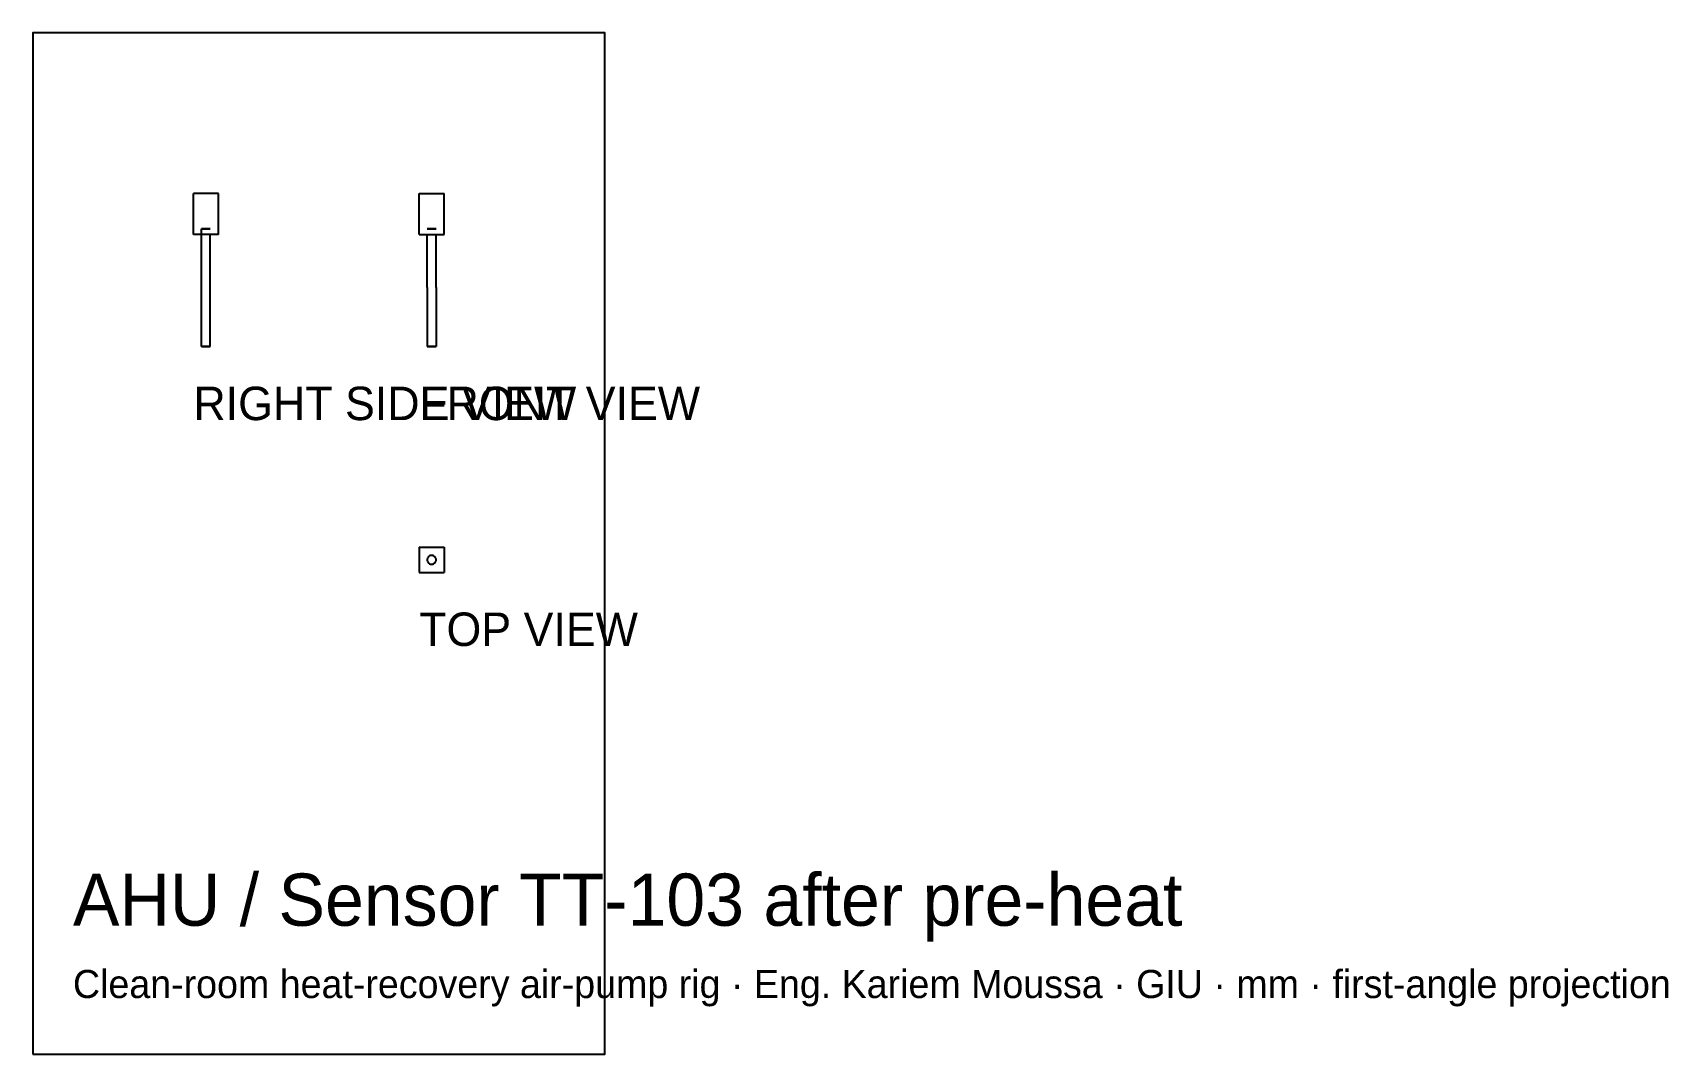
# Model space of a CAD drawing. Header units: millimetres. Extents: x -240 to -118, y -9 to 67.
import ezdxf

# ---------------------------------------------------------------- set-up
doc = ezdxf.new("R2010")
doc.units = ezdxf.units.MM
for name, color, linetype in [('BORDER', 7, 'Continuous'), ('HIDDEN', 8, 'Continuous'), ('TEXT', 5, 'Continuous'), ('VISIBLE', 7, 'Continuous')]:
    doc.layers.add(name, color=color, linetype=linetype)

msp = doc.modelspace()

# ---------------------------------------------------------------- linework, layer by layer
at = {"layer": 'BORDER'}
msp.add_lwpolyline([(-239.95, -9.34), (-197.21, -9.34), (-197.21, 66.97), (-239.95, 66.97)], close=True, dxfattribs=at)
at = {"layer": 'HIDDEN'}
for points in [[(-226.08, 54.97), (-227.95, 54.97)], [(-227.95, 51.89), (-227.95, 54.97)], [(-226.08, 51.89), (-226.08, 54.97)], [(-211.08, 54.97), (-209.21, 54.97)], [(-211.08, 51.89), (-211.08, 54.97)], [(-209.21, 51.89), (-209.21, 54.97)], [(-226.08, 51.89), (-227.95, 51.89)], [(-227.35, 51.89), (-227.35, 52.33)], [(-227.34, 52.33), (-227.35, 52.33)], [(-227.35, 52.33), (-227.34, 52.33)], [(-227.31, 52.33), (-227.34, 52.33)], [(-227.34, 52.33), (-227.31, 52.33)], [(-227.27, 52.33), (-227.31, 52.33)], [(-227.31, 52.33), (-227.27, 52.33)], [(-227.21, 52.33), (-227.27, 52.33)], [(-227.27, 52.33), (-227.21, 52.33)], [(-227.14, 52.33), (-227.21, 52.33)], [(-227.21, 52.33), (-227.14, 52.33)], [(-227.06, 52.33), (-227.14, 52.33)], [(-227.14, 52.33), (-227.06, 52.33)], [(-226.98, 52.33), (-227.06, 52.33)], [(-227.06, 52.33), (-226.98, 52.33)], [(-226.9, 52.33), (-226.98, 52.33)], [(-226.98, 52.33), (-226.9, 52.33)], [(-226.83, 52.33), (-226.9, 52.33)], [(-226.9, 52.33), (-226.83, 52.33)], [(-226.77, 52.33), (-226.83, 52.33)], [(-226.83, 52.33), (-226.77, 52.33)], [(-226.73, 52.33), (-226.77, 52.33)], [(-226.77, 52.33), (-226.73, 52.33)], [(-226.7, 52.33), (-226.73, 52.33)], [(-226.73, 52.33), (-226.7, 52.33)], [(-226.69, 52.33), (-226.7, 52.33)], [(-226.7, 52.33), (-226.69, 52.33)], [(-211.08, 51.89), (-209.21, 51.89)], [(-210.48, 52.33), (-210.46, 52.33)], [(-210.48, 52.33), (-210.48, 52.33)], [(-210.48, 52.33), (-210.48, 52.33)], [(-210.46, 52.33), (-210.48, 52.33)], [(-210.46, 52.33), (-210.42, 52.33)], [(-210.42, 52.33), (-210.46, 52.33)], [(-210.42, 52.33), (-210.37, 52.33)], [(-210.37, 52.33), (-210.42, 52.33)], [(-210.37, 52.33), (-210.3, 52.33)], [(-210.3, 52.33), (-210.37, 52.33)], [(-210.3, 52.33), (-210.23, 52.33)], [(-210.23, 52.33), (-210.3, 52.33)], [(-210.23, 52.33), (-210.15, 52.33)], [(-210.15, 52.33), (-210.23, 52.33)], [(-210.07, 52.33), (-210.15, 52.33)], [(-210.15, 52.33), (-210.07, 52.33)], [(-210, 52.33), (-210.07, 52.33)], [(-210.07, 52.33), (-210, 52.33)], [(-209.93, 52.33), (-210, 52.33)], [(-210, 52.33), (-209.93, 52.33)], [(-209.88, 52.33), (-209.93, 52.33)], [(-209.93, 52.33), (-209.88, 52.33)], [(-209.84, 52.33), (-209.88, 52.33)], [(-209.88, 52.33), (-209.84, 52.33)], [(-209.82, 52.33), (-209.84, 52.33)], [(-209.84, 52.33), (-209.82, 52.33)], [(-209.82, 52.33), (-209.82, 52.33)], [(-209.82, 52.33), (-209.82, 52.33)], [(-227.34, 43.53), (-227.35, 43.53)], [(-227.31, 43.53), (-227.34, 43.53)], [(-227.27, 43.53), (-227.31, 43.53)], [(-227.21, 43.53), (-227.27, 43.53)], [(-227.14, 43.53), (-227.21, 43.53)], [(-227.06, 43.53), (-227.14, 43.53)], [(-226.98, 43.53), (-227.06, 43.53)], [(-226.9, 43.53), (-226.98, 43.53)], [(-226.83, 43.53), (-226.9, 43.53)], [(-226.77, 43.53), (-226.83, 43.53)], [(-226.73, 43.53), (-226.77, 43.53)], [(-226.7, 43.53), (-226.73, 43.53)], [(-226.69, 43.53), (-226.7, 43.53)], [(-210.48, 43.53), (-210.48, 43.53)], [(-210.46, 43.53), (-210.48, 43.53)], [(-210.42, 43.53), (-210.46, 43.53)], [(-210.37, 43.53), (-210.42, 43.53)], [(-210.3, 43.53), (-210.37, 43.53)], [(-210.23, 43.53), (-210.3, 43.53)], [(-210.15, 43.53), (-210.23, 43.53)], [(-210.07, 43.53), (-210.15, 43.53)], [(-210, 43.53), (-210.07, 43.53)], [(-209.93, 43.53), (-210, 43.53)], [(-209.88, 43.53), (-209.93, 43.53)], [(-209.84, 43.53), (-209.88, 43.53)], [(-209.82, 43.53), (-209.84, 43.53)], [(-209.82, 43.53), (-209.82, 43.53)], [(-211.08, 28.53), (-209.21, 28.53)], [(-211.08, 28.53), (-211.08, 26.66)], [(-209.21, 28.53), (-209.21, 26.66)], [(-210.46, 27.71), (-210.48, 27.63)], [(-210.46, 27.71), (-210.48, 27.63)], [(-210.48, 27.63), (-210.48, 27.56)], [(-210.48, 27.63), (-210.48, 27.56)], [(-210.48, 27.56), (-210.46, 27.48)], [(-210.48, 27.56), (-210.46, 27.48)], [(-210.42, 27.78), (-210.46, 27.71)], [(-210.42, 27.78), (-210.46, 27.71)], [(-210.46, 27.48), (-210.42, 27.41)], [(-210.46, 27.48), (-210.42, 27.41)], [(-210.37, 27.84), (-210.42, 27.78)], [(-210.37, 27.84), (-210.42, 27.78)], [(-210.42, 27.41), (-210.37, 27.35)], [(-210.42, 27.41), (-210.37, 27.35)], [(-210.3, 27.89), (-210.37, 27.84)], [(-210.3, 27.89), (-210.37, 27.84)], [(-210.37, 27.35), (-210.3, 27.3)], [(-210.37, 27.35), (-210.3, 27.3)], [(-210.23, 27.92), (-210.3, 27.89)], [(-210.23, 27.92), (-210.3, 27.89)], [(-210.3, 27.3), (-210.23, 27.27)], [(-210.3, 27.3), (-210.23, 27.27)], [(-210.15, 27.92), (-210.23, 27.92)], [(-210.15, 27.92), (-210.23, 27.92)], [(-210.23, 27.27), (-210.15, 27.27)], [(-210.23, 27.27), (-210.15, 27.27)], [(-210.07, 27.92), (-210.15, 27.92)], [(-210.07, 27.92), (-210.15, 27.92)], [(-210.15, 27.27), (-210.07, 27.27)], [(-210.15, 27.27), (-210.07, 27.27)], [(-210, 27.89), (-210.07, 27.92)], [(-210, 27.89), (-210.07, 27.92)], [(-210.07, 27.27), (-210, 27.3)], [(-210.07, 27.27), (-210, 27.3)], [(-209.93, 27.84), (-210, 27.89)], [(-209.93, 27.84), (-210, 27.89)], [(-210, 27.3), (-209.93, 27.35)], [(-210, 27.3), (-209.93, 27.35)], [(-209.88, 27.78), (-209.93, 27.84)], [(-209.88, 27.78), (-209.93, 27.84)], [(-209.93, 27.35), (-209.88, 27.41)], [(-209.93, 27.35), (-209.88, 27.41)], [(-209.84, 27.71), (-209.88, 27.78)], [(-209.84, 27.71), (-209.88, 27.78)], [(-209.88, 27.41), (-209.84, 27.48)], [(-209.88, 27.41), (-209.84, 27.48)], [(-209.82, 27.63), (-209.84, 27.71)], [(-209.82, 27.63), (-209.84, 27.71)], [(-209.84, 27.48), (-209.82, 27.56)], [(-209.84, 27.48), (-209.82, 27.56)], [(-209.82, 27.56), (-209.82, 27.63)], [(-209.82, 27.56), (-209.82, 27.63)], [(-211.08, 26.66), (-209.21, 26.66)]]:
    msp.add_lwpolyline(points, dxfattribs=at)
at = {"layer": 'VISIBLE'}
for points in [[(-226.08, 54.97), (-227.95, 54.97)], [(-227.95, 51.89), (-227.95, 54.97)], [(-226.08, 51.89), (-226.08, 54.97)], [(-211.08, 54.97), (-209.21, 54.97)], [(-211.08, 51.89), (-211.08, 54.97)], [(-209.21, 51.89), (-209.21, 54.97)], [(-226.08, 51.89), (-227.95, 51.89)], [(-227.35, 43.53), (-227.35, 51.89)], [(-226.69, 43.53), (-226.69, 51.89)], [(-211.08, 51.89), (-209.21, 51.89)], [(-210.48, 47.93), (-210.48, 51.89)], [(-209.82, 47.93), (-209.82, 51.89)], [(-210.48, 47.93), (-210.48, 43.53)], [(-209.82, 47.93), (-209.82, 43.53)], [(-227.35, 43.53), (-227.34, 43.53)], [(-227.34, 43.53), (-227.31, 43.53)], [(-227.31, 43.53), (-227.27, 43.53)], [(-227.27, 43.53), (-227.21, 43.53)], [(-227.21, 43.53), (-227.14, 43.53)], [(-227.14, 43.53), (-227.06, 43.53)], [(-227.06, 43.53), (-226.98, 43.53)], [(-226.98, 43.53), (-226.9, 43.53)], [(-226.9, 43.53), (-226.83, 43.53)], [(-226.83, 43.53), (-226.77, 43.53)], [(-226.77, 43.53), (-226.73, 43.53)], [(-226.73, 43.53), (-226.7, 43.53)], [(-226.7, 43.53), (-226.69, 43.53)], [(-210.48, 43.53), (-210.46, 43.53)], [(-210.48, 43.53), (-210.48, 43.53)], [(-210.46, 43.53), (-210.42, 43.53)], [(-210.42, 43.53), (-210.37, 43.53)], [(-210.37, 43.53), (-210.3, 43.53)], [(-210.3, 43.53), (-210.23, 43.53)], [(-210.23, 43.53), (-210.15, 43.53)], [(-210.15, 43.53), (-210.07, 43.53)], [(-210.07, 43.53), (-210, 43.53)], [(-210, 43.53), (-209.93, 43.53)], [(-209.93, 43.53), (-209.88, 43.53)], [(-209.88, 43.53), (-209.84, 43.53)], [(-209.84, 43.53), (-209.82, 43.53)], [(-209.82, 43.53), (-209.82, 43.53)], [(-211.08, 28.53), (-209.21, 28.53)], [(-211.08, 28.53), (-211.08, 26.66)], [(-209.21, 28.53), (-209.21, 26.66)], [(-211.08, 26.66), (-209.21, 26.66)]]:
    msp.add_lwpolyline(points, dxfattribs=at)

# ---------------------------------------------------------------- texts
at = {"layer": 'TEXT'}
for s, height, p in [('RIGHT SIDE VIEW', 2.5, (-227.95, 38.03)), ('FRONT VIEW', 2.5, (-211.08, 38.03)), ('TOP VIEW', 2.5, (-211.08, 21.16)), ('AHU / Sensor TT-103 after pre-heat', 3.9, (-236.95, 0.26)), ('Clean-room heat-recovery air-pump rig · Eng. Kariem Moussa · GIU · mm · first-angle projection', 2.1, (-236.95, -5.14))]:
    msp.add_text(s, height=height, dxfattribs=at).set_placement(p)

doc.saveas('drawing.dxf')
